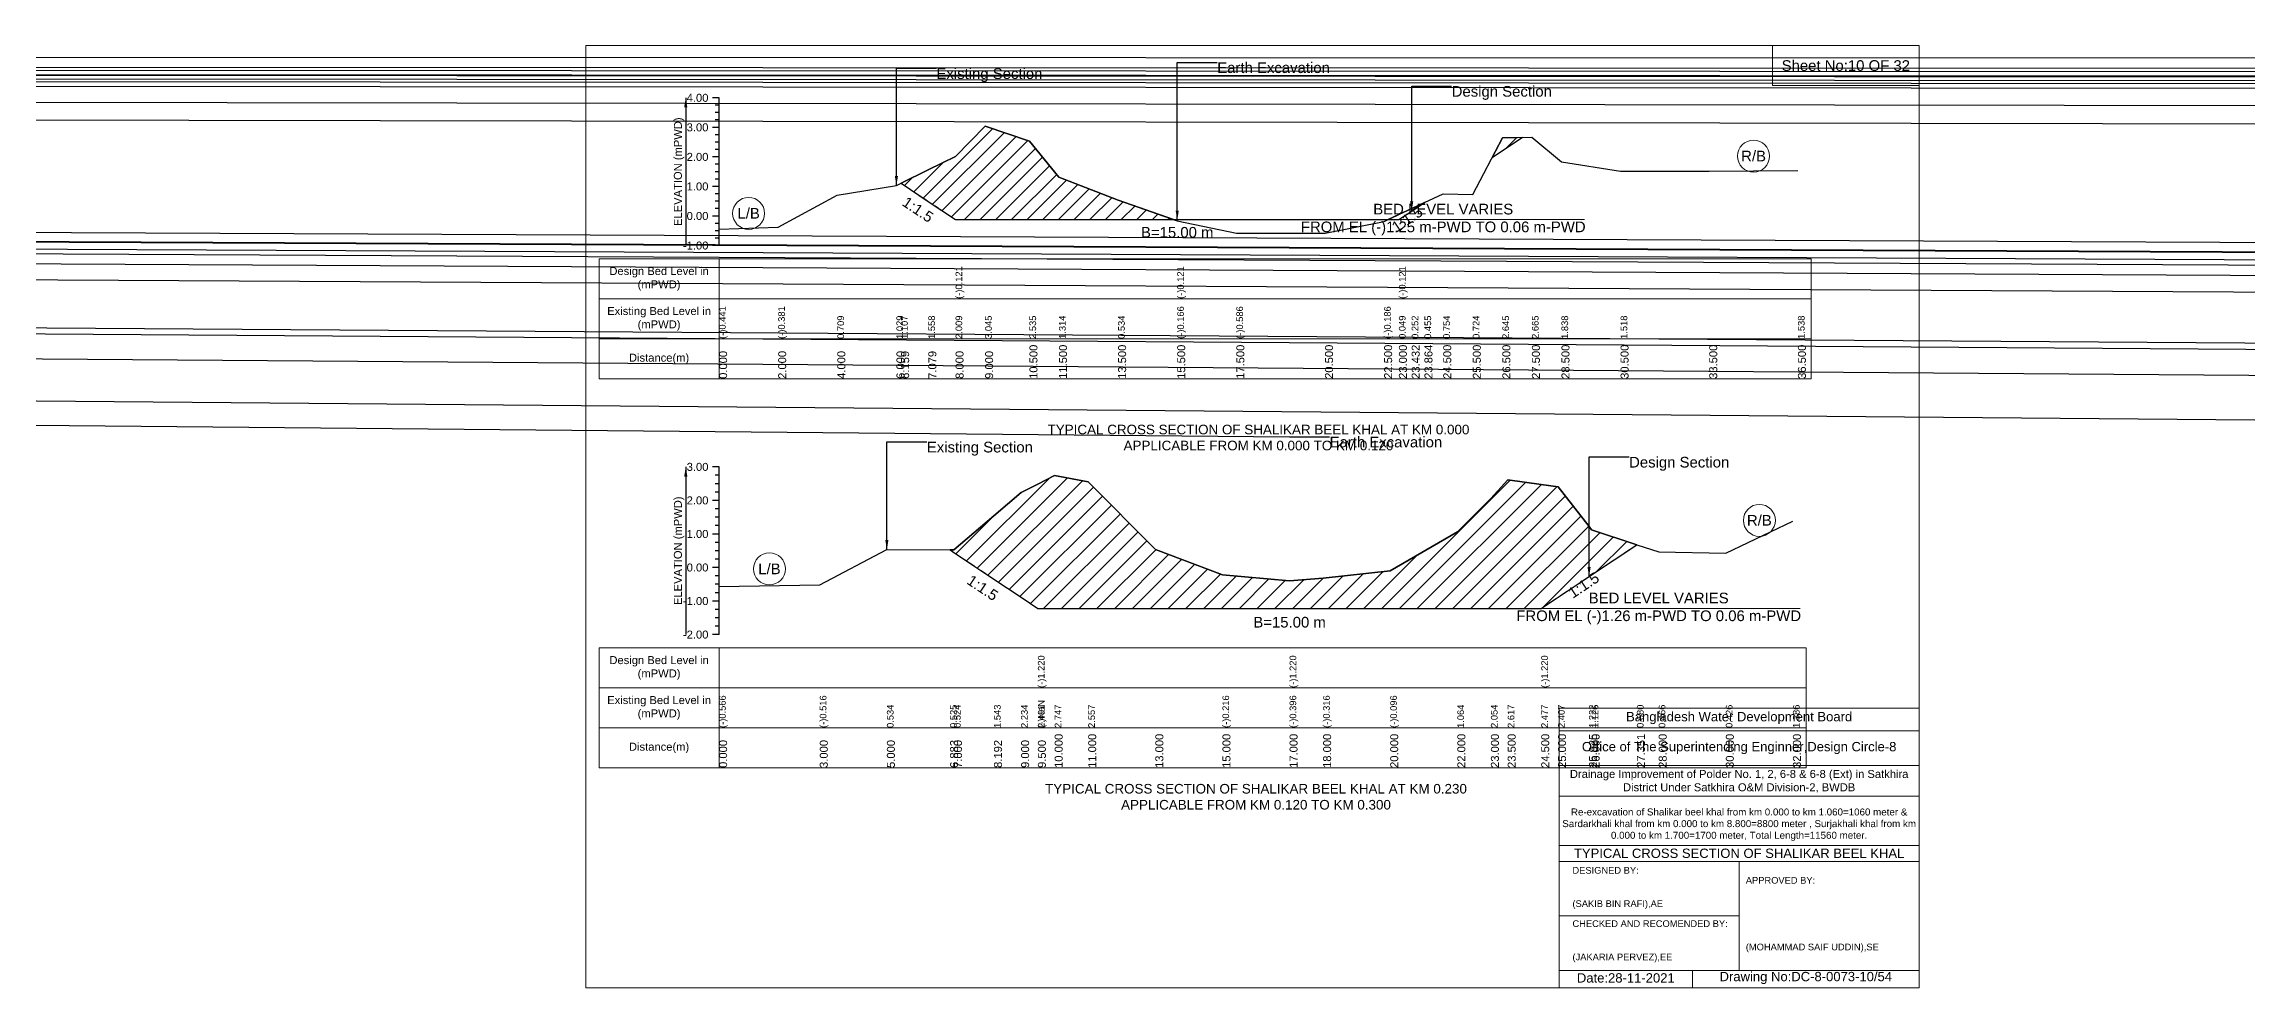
# Model space of a CAD drawing. Header units: inches. Extents: x 0 to 416000, y -4242 to 7.
# Drawn here: x 187562 to 197475, y -4242 to 7 of the extents above; entities that cross this region are included whole.
import ezdxf

# ---------------------------------------------------------------- set-up
doc = ezdxf.new("R2010")
doc.units = ezdxf.units.IN
doc.header["$LTSCALE"] = 7
doc.header["$MEASUREMENT"] = 0
doc.linetypes.add('DASHED', pattern=[0.75, 0.5, -0.25])
for name, color, linetype, lineweight in [('Cross section Data Border', 7, 'Continuous', 9), ('Cross Section Labels', 7, 'Continuous', 9), ('Design_Bed_Level for Xsection', 7, 'DASHED', 25), ('Existing_Bed_Level for Xsection', 7, 'Continuous', 25), ('Long Section Labels', 7, 'Continuous', 9)]:
    doc.layers.add(name, color=color, linetype=linetype, lineweight=lineweight)
doc.styles.get("Standard").update_dxf_attribs({"font": 'arial.ttf'})
doc.dimstyles.get("Standard").update_dxf_attribs({"dimtxt": 0.18, "dimasz": 0.18, "dimexe": 0.18, "dimexo": 0.0625, "dimgap": 0.09, "dimtad": 0, "dimtih": 1, "dimtoh": 1, "dimdec": 4, "dimzin": 0, "dimdsep": 46, "dimtxsty": 'Standard', "dimcen": 0.09, "dimadec": 0, "dimazin": 0, "dimtfac": 1, "dimtdec": 4, "dimtofl": 0, "dimtmove": 0, "dimatfit": 3, "dimfxl": 1, "dimtolj": 1, "dimtzin": 0, "dimarcsym": 0})

msp = doc.modelspace()

# ---------------------------------------------------------------- hatches: boundary and pattern name
at = {"layer": 'Existing_Bed_Level for Xsection'}
h = msp.add_hatch(dxfattribs=at)
h.set_pattern_fill('ANSI31', color=256, scale=399, style=0)
h.paths.add_polyline_path([(191419.1, -619.9), (191541.5, -701.5), (191664, -783.2), (191797, -783.2), (191996.5, -783.2), (192129.5, -783.2), (192395.5, -783.2), (192644.4, -783.2), (192395.5, -696), (192129.5, -592.3), (191996.5, -429.9), (191797, -362.1), (191664, -499.9), (191541.5, -559.9)])
h = msp.add_hatch(dxfattribs=at)
h.set_pattern_fill('ANSI31', color=256, scale=399, style=0)
h.paths.add_polyline_path([(194078.6, -503.4), (194124.5, -472.8), (194213.5, -413.5), (194124.5, -415.3)])
h = msp.add_hatch(dxfattribs=at)
h.set_pattern_fill('ANSI31', color=256, scale=399, style=0)
h.paths.add_polyline_path([(193610.9, -783.2), (193659, -783.2), (193716.5, -744.8), (193774, -706.5), (193716.5, -733.5), (193659, -760.5)])
h = msp.add_hatch(dxfattribs=at)
h.set_pattern_fill('ANSI31', color=256, scale=453, style=0)
h.paths.add_polyline_path([(191639.4, -2270.3), (191657, -2282.1), (191836.9, -2402), (191959, -2483.4), (192034.5, -2533.8), (192110, -2533.8), (192261, -2533.8), (192563, -2533.8), (192865, -2533.8), (193167, -2533.8), (193318, -2533.8), (193620, -2533.8), (193922, -2533.8), (194073, -2533.8), (194148.5, -2533.8), (194299.5, -2533.8), (194375, -2483.4), (194514.7, -2390.3), (194526, -2382.8), (194729.9, -2246.8), (194526, -2179.5), (194514.7, -2165), (194375, -1986.1), (194299.5, -1975.5), (194148.5, -1954.4), (194073, -2039.4), (193922, -2188.9), (193620, -2364), (193318, -2397.2), (193167, -2409.3), (192865, -2382.2), (192563, -2268.9), (192261, -1963.4), (192110, -1934.7), (192034.5, -1973.5), (191959, -2012.2), (191836.9, -2116.6), (191657, -2270.4)])

# ---------------------------------------------------------------- linework, layer by layer
at = {"layer": 'Cross section Data Border'}
for points in [[(190000, 0), (196000, 0), (196000, -4242), (190000, -4242)], [(195340, 0), (196000, 0), (196000, -180), (195340, -180)], [(190060, -960.1), (195514.5, -960.1), (195514.5, -1500.1), (190060, -1500.1)], [(190060, -2711.5), (195492, -2711.5), (195492, -3251.5), (190060, -3251.5)]]:
    msp.add_lwpolyline(points, close=True, dxfattribs=at)
for points in [[(190600, -960.1), (190600, -1500.1)], [(190060, -1140.1), (195514.5, -1140.1)], [(190060, -1320.1), (195514.5, -1320.1)], [(190600, -2711.5), (190600, -3251.5)], [(190060, -2891.5), (195492, -2891.5)], [(190060, -3071.5), (195492, -3071.5)], [(194380, -4242), (194380, -2982), (196000, -2982)], [(194380, -3084), (196000, -3084)], [(194380, -3240), (196000, -3240)], [(194380, -3378), (196000, -3378)], [(194380, -3600), (196000, -3600)], [(194380, -3672), (196000, -3672)], [(195190, -3672), (195190, -4164)], [(194380, -3918), (195190, -3918)], [(194380, -4164), (196000, -4164)], [(194980, -4164), (194980, -4242)]]:
    msp.add_lwpolyline(points, dxfattribs=at)
at = {"layer": 'Cross Section Labels'}
for points in [[(193222.2, -783.2), (194494.8, -783.2)], [(194191.7, -2533.8), (195464.3, -2533.8)]]:
    msp.add_lwpolyline(points, dxfattribs=at)
for centre in [(195255, -497.3), (190733, -755.2), (195281, -2137.2), (190826.5, -2355.7)]:
    msp.add_circle(centre, 72, dxfattribs=at)
at = {"layer": 'Design_Bed_Level for Xsection'}
for points in [[(191419.1, -619.9), (191541.5, -701.5), (191664, -783.2), (192661.5, -783.2), (193659, -783.2), (193716.5, -744.8), (193774, -706.5)], [(191639.4, -2270.3), (191836.9, -2402), (192034.5, -2533.8), (193167, -2533.8), (194299.5, -2533.8), (194514.7, -2390.3), (194729.9, -2246.8)]]:
    msp.add_lwpolyline(points, dxfattribs=at)
at = {"layer": 'Existing_Bed_Level for Xsection'}
for points in [[(190600, -235.1), (190570, -235.1)], [(190600, -268.3), (190582, -268.3)], [(190600, -900.1), (190600, -767.1), (190600, -634.1), (190600, -501.1), (190600, -368.1), (190600, -235.1)], [(190600, -368.1), (190570, -368.1)], [(190600, -301.6), (190582, -301.6)], [(190600, -334.8), (190582, -334.8)], [(190600, -825.7), (190866, -817.7), (191132, -672.8), (191398, -630.2), (191419.1, -619.9), (191541.5, -559.9), (191664, -499.9), (191664, -499.9), (191797, -362.1), (191996.5, -429.9), (192129.5, -592.3), (192395.5, -696), (192661.5, -789.1), (192661.5, -789.1), (192927.5, -845), (193326.5, -845), (193592.5, -791.8), (193659, -760.5), (193659, -760.5), (193716.5, -733.5), (193774, -706.5), (193858.5, -666.8), (193991.5, -670.8), (194124.5, -415.3), (194257.5, -412.6), (194390.5, -522.6), (194656.5, -565.2), (195055.5, -565.2), (195454.5, -562.5)], [(190600, -401.3), (190582, -401.3)], [(190600, -434.6), (190582, -434.6)], [(190600, -467.8), (190582, -467.8)], [(190600, -501.1), (190570, -501.1)], [(190600, -534.3), (190582, -534.3)], [(190600, -567.6), (190582, -567.6)], [(190600, -634.1), (190570, -634.1)], [(190600, -600.8), (190582, -600.8)], [(190600, -667.3), (190582, -667.3)], [(190600, -767.1), (190570, -767.1)], [(190600, -700.6), (190582, -700.6)], [(190600, -733.8), (190582, -733.8)], [(190600, -800.3), (190582, -800.3)], [(190600, -833.6), (190582, -833.6)], [(190600, -866.8), (190582, -866.8)], [(190600, -900.1), (190570, -900.1)], [(190600, -1896.5), (190570, -1896.5)], [(190600, -1934.3), (190582, -1934.3)], [(190600, -1972), (190582, -1972)], [(190600, -2651.5), (190600, -2500.5), (190600, -2349.5), (190600, -2198.5), (190600, -2047.5), (190600, -1896.5)], [(190600, -2435), (191053, -2427.4), (191355, -2268.9), (191639.4, -2270.3), (191657, -2270.4), (191836.9, -2116.6), (191959, -2012.2), (192034.5, -1973.5), (192034.5, -1973.5), (192110, -1934.7), (192261, -1963.4), (192563, -2268.9), (192865, -2382.2), (193167, -2409.3), (193167, -2409.3), (193318, -2397.2), (193620, -2364), (193922, -2188.9), (194073, -2039.4), (194148.5, -1954.4), (194299.5, -1975.5), (194299.5, -1975.5), (194375, -1986.1), (194514.7, -2165), (194526, -2179.5), (194729.9, -2246.8), (194828, -2279.2), (195130, -2285.2), (195432, -2140.2)], [(190600, -2047.5), (190570, -2047.5)], [(190600, -2009.8), (190582, -2009.8)], [(190600, -2085.3), (190582, -2085.3)], [(190600, -2123), (190582, -2123)], [(190600, -2160.8), (190582, -2160.8)], [(190600, -2198.5), (190570, -2198.5)], [(190600, -2236.3), (190582, -2236.3)], [(190600, -2274), (190582, -2274)], [(190600, -2349.5), (190570, -2349.5)], [(190600, -2311.8), (190582, -2311.8)], [(190600, -2387.3), (190582, -2387.3)], [(190600, -2425), (190582, -2425)], [(190600, -2462.8), (190582, -2462.8)], [(190600, -2500.5), (190570, -2500.5)], [(190600, -2538.3), (190582, -2538.3)], [(190600, -2576), (190582, -2576)], [(190600, -2651.5), (190570, -2651.5)], [(190600, -2613.8), (190582, -2613.8)]]:
    msp.add_lwpolyline(points, dxfattribs=at)
for points in [[(191419.1, -619.9), (191541.5, -701.5), (191664, -783.2), (191664, -783.2), (191797, -783.2), (191996.5, -783.2), (192129.5, -783.2), (192395.5, -783.2), (192644.4, -783.2), (192395.5, -696), (192129.5, -592.3), (191996.5, -429.9), (191797, -362.1), (191664, -499.9), (191664, -499.9), (191541.5, -559.9)], [(194078.6, -503.4), (194124.5, -472.8), (194213.5, -413.5), (194124.5, -415.3)], [(193610.9, -783.2), (193659, -783.2), (193659, -783.2), (193716.5, -744.8), (193774, -706.5), (193774, -706.5), (193774, -706.5), (193716.5, -733.5), (193659, -760.5), (193659, -760.5)], [(191639.4, -2270.3), (191639.4, -2270.3), (191657, -2282.1), (191836.9, -2402), (191959, -2483.4), (192034.5, -2533.8), (192034.5, -2533.8), (192110, -2533.8), (192261, -2533.8), (192563, -2533.8), (192865, -2533.8), (193167, -2533.8), (193167, -2533.8), (193318, -2533.8), (193620, -2533.8), (193922, -2533.8), (194073, -2533.8), (194148.5, -2533.8), (194299.5, -2533.8), (194299.5, -2533.8), (194375, -2483.4), (194514.7, -2390.3), (194526, -2382.8), (194729.9, -2246.8), (194729.9, -2246.8), (194729.9, -2246.8), (194526, -2179.5), (194514.7, -2165), (194375, -1986.1), (194299.5, -1975.5), (194299.5, -1975.5), (194148.5, -1954.4), (194073, -2039.4), (193922, -2188.9), (193620, -2364), (193318, -2397.2), (193167, -2409.3), (193167, -2409.3), (192865, -2382.2), (192563, -2268.9), (192261, -1963.4), (192110, -1934.7), (192034.5, -1973.5), (192034.5, -1973.5), (191959, -2012.2), (191836.9, -2116.6), (191657, -2270.4), (191639.4, -2270.3)]]:
    msp.add_lwpolyline(points, close=True, dxfattribs=at)

# ---------------------------------------------------------------- texts
at = {"layer": 'Cross section Data Border', "attachment_point": 5}
for s, insert, char_height in [('Sheet No:10 OF 32', (195670, -90), 48), ('Bangladesh Water Development Board', (195190, -3027), 42), ('Office of The Superintending Enginner,Design Circle-8', (195190, -3162), 42)]:
    msp.add_mtext(s, dxfattribs=dict(at, insert=insert, char_height=char_height))
at = {"layer": 'Cross section Data Border'}
for s, insert, char_height, width, attachment_point in [('Design Bed Level in (mPWD)', (190330, -1050.1), 36, 480, 5), ('Existing Bed Level in (mPWD)', (190330, -1230.1), 36, 480, 5), ('Distance(m)', (190330, -1410.1), 36, 480, 5), ('Design Bed Level in (mPWD)', (190330, -2801.5), 36, 480, 5), ('Existing Bed Level in (mPWD)', (190330, -2981.5), 36, 480, 5), ('Distance(m)', (190330, -3161.5), 36, 480, 5), ('Drainage Improvement of Polder No. 1, 2, 6-8 & 6-8 (Ext) in Satkhira District Under Satkhira O&M Division-2, BWDB', (195190, -3312), 36, 1680, 5), ('Re-excavation of Shalikar beel khal from km 0.000 to km 1.060=1060 meter & Sardarkhali khal from km 0.000 to km 8.800=8800 meter , Surjakhali khal from km 0.000 to km 1.700=1700 meter, Total Length=11560 meter.', (195190, -3507), 31.4683, 1620, 5), ('TYPICAL CROSS SECTION OF SHALIKAR BEEL KHAL', (195190, -3636), 42, 1680, 5), ('DESIGNED BY:^J^J^J(SAKIB BIN RAFI),AE', (194440, -3792), 30, 840, 4), ('APPROVED BY:^J^J^J^J^J^J(MOHAMMAD SAIF UDDIN),SE', (195220, -3912), 30, 840, 4), ('CHECKED AND RECOMENDED BY:^J^J^J(JAKARIA PERVEZ),EE', (194440, -4032), 30, 840, 4), ('Date:28-11-2021', (194680, -4197), 42, 840, 5), ('Drawing No:DC-8-0073-10/54', (195490, -4197), 42, 1320, 5)]:
    msp.add_mtext(s, dxfattribs=dict(at, insert=insert, char_height=char_height, width=width, attachment_point=attachment_point))
at = {"layer": 'Cross Section Labels'}
for s, insert, char_height, attachment_point in [('Earth Excavation', (192841.5, -75.5), 48, 1), ('Existing Section', (191578, -102.1), 48, 1), ('Design Section', (193896.5, -181.9), 48, 1), ('R/B', (195255, -497.3), 48, 5), ('L/B', (190733, -755.2), 48, 5), ('BED LEVEL VARIES ^JFROM EL (-)1.25 m-PWD TO 0.06 m-PWD', (193858.5, -783.2), 48, 5), ('B=15.00 m', (192661.5, -816.4), 48, 2), ('Existing Section', (191535, -1783.3), 48, 1), ('TYPICAL CROSS SECTION OF SHALIKAR BEEL KHAL AT KM 0.000^JAPPLICABLE FROM KM 0.000 TO KM 0.120', (193027.2, -1764.5), 43.2, 5), ('Earth Excavation', (193347, -1760.6), 48, 1), ('Design Section', (194694.7, -1851.2), 48, 1), ('R/B', (195281, -2137.2), 48, 5), ('L/B', (190826.5, -2355.7), 48, 5), ('BED LEVEL VARIES ^JFROM EL (-)1.26 m-PWD TO 0.06 m-PWD', (194828, -2533.8), 48, 5), ('B=15.00 m', (193167, -2571.5), 48, 2), ('TYPICAL CROSS SECTION OF SHALIKAR BEEL KHAL AT KM 0.230^JAPPLICABLE FROM KM 0.120 TO KM 0.300', (193016, -3381.5), 43.2, 5)]:
    msp.add_mtext(s, dxfattribs=dict(at, insert=insert, char_height=char_height, attachment_point=attachment_point))
at = {"layer": 'Cross Section Labels', "char_height": 48, "attachment_point": 2}
for insert, rotation in [((191508.3, -718.1), 326.30993), ((193683.2, -761.5), 33.69007), ((194477, -2409.2), 33.69007), ((191799.2, -2420.9), 326.30993)]:
    msp.add_mtext('1:1.5', dxfattribs=dict(at, insert=insert, rotation=rotation))
at = {"layer": 'Existing_Bed_Level for Xsection', "char_height": 36, "attachment_point": 6}
for s, insert in [('4.00', (190552, -235.1)), ('3.00', (190552, -368.1)), ('2.00', (190552, -501.1)), ('1.00', (190552, -634.1)), ('0.00', (190552, -767.1)), ('-1.00', (190552, -900.1)), ('3.00', (190552, -1896.5)), ('2.00', (190552, -2047.5)), ('1.00', (190552, -2198.5)), ('0.00', (190552, -2349.5)), ('-1.00', (190552, -2500.5)), ('-2.00', (190552, -2651.5))]:
    msp.add_mtext(s, dxfattribs=dict(at, insert=insert))
at = {"layer": 'Existing_Bed_Level for Xsection', "char_height": 36, "attachment_point": 5, "rotation": 90}
for insert in [(190420, -567.6), (190420, -2274)]:
    msp.add_mtext('ELEVATION (mPWD)', dxfattribs=dict(at, insert=insert))
at = {"layer": 'Long Section Labels', "attachment_point": 1, "rotation": 90}
for s, insert, char_height in [('(-)0.121', (191664, -1140.1), 30), ('(-)0.121', (192661.5, -1140.1), 30), ('(-)0.121', (193659, -1140.1), 30), ('(-)0.441', (190600, -1320.1), 30), ('(-)0.381', (190866, -1320.1), 30), ('(-)0.166', (192661.5, -1320.1), 30), ('(-)0.166', (192661.5, -1320.1), 30), ('(-)0.166', (192661.5, -1320.1), 30), ('(-)0.586', (192927.5, -1320.1), 30), ('(-)0.586', (192927.5, -1320.1), 30), ('(-)0.186', (193592.5, -1320.1), 30), ('0.709', (191132, -1320.1), 30), ('1.029', (191398, -1320.1), 30), ('1.107', (191419.1, -1320.1), 30), ('1.558', (191541.5, -1320.1), 30), ('2.009', (191664, -1320.1), 30), ('2.009', (191664, -1320.1), 30), ('2.009', (191664, -1320.1), 30), ('3.045', (191797, -1320.1), 30), ('2.535', (191996.5, -1320.1), 30), ('1.314', (192129.5, -1320.1), 30), ('0.534', (192395.5, -1320.1), 30), ('0.049', (193659, -1320.1), 30), ('0.049', (193659, -1320.1), 30), ('0.049', (193659, -1320.1), 30), ('0.252', (193716.5, -1320.1), 30), ('0.455', (193774, -1320.1), 30), ('0.754', (193858.5, -1320.1), 30), ('0.724', (193991.5, -1320.1), 30), ('2.645', (194124.5, -1320.1), 30), ('2.665', (194257.5, -1320.1), 30), ('1.838', (194390.5, -1320.1), 30), ('1.518', (194656.5, -1320.1), 30), ('1.518', (194656.5, -1320.1), 30), ('1.538', (195454.5, -1320.1), 30), ('0.000', (190600, -1500.1), 36), ('2.000', (190866, -1500.1), 36), ('4.000', (191132, -1500.1), 36), ('6.000', (191398, -1500.1), 36), ('6.159', (191419.1, -1500.1), 36), ('7.079', (191541.5, -1500.1), 36), ('8.000', (191664, -1500.1), 36), ('8.000', (191664, -1500.1), 36), ('8.000', (191664, -1500.1), 36), ('9.000', (191797, -1500.1), 36), ('10.500', (191996.5, -1500.1), 36), ('11.500', (192129.5, -1500.1), 36), ('13.500', (192395.5, -1500.1), 36), ('15.500', (192661.5, -1500.1), 36), ('15.500', (192661.5, -1500.1), 36), ('15.500', (192661.5, -1500.1), 36), ('17.500', (192927.5, -1500.1), 36), ('20.500', (193326.5, -1500.1), 36), ('22.500', (193592.5, -1500.1), 36), ('23.000', (193659, -1500.1), 36), ('23.000', (193659, -1500.1), 36), ('23.000', (193659, -1500.1), 36), ('23.432', (193716.5, -1500.1), 36), ('23.864', (193774, -1500.1), 36), ('24.500', (193858.5, -1500.1), 36), ('25.500', (193991.5, -1500.1), 36), ('26.500', (194124.5, -1500.1), 36), ('27.500', (194257.5, -1500.1), 36), ('28.500', (194390.5, -1500.1), 36), ('30.500', (194656.5, -1500.1), 36), ('33.500', (195055.5, -1500.1), 36), ('36.500', (195454.5, -1500.1), 36), ('(-)1.220', (192034.5, -2891.5), 30), ('(-)1.220', (193167, -2891.5), 30), ('(-)1.220', (194299.5, -2891.5), 30), ('(-)0.566', (190600, -3071.5), 30), ('(-)0.516', (191053, -3071.5), 30), ('0.534', (191355, -3071.5), 30), ('0.534', (191355, -3071.5), 30), ('0.525', (191639.4, -3071.5), 30), ('0.524', (191657, -3071.5), 30), ('1.543', (191836.9, -3071.5), 30), ('2.234', (191959, -3071.5), 30), ('(-)NaN', (192034.5, -3071.5), 30), ('(-)NaN', (192034.5, -3071.5), 30), ('(-)NaN', (192034.5, -3071.5), 30), ('2.491', (192034.5, -3071.5), 30), ('2.491', (192034.5, -3071.5), 30), ('2.747', (192110, -3071.5), 30), ('2.557', (192261, -3071.5), 30), ('(-)0.216', (192865, -3071.5), 30), ('(-)0.396', (193167, -3071.5), 30), ('(-)0.396', (193167, -3071.5), 30), ('(-)0.316', (193318, -3071.5), 30), ('(-)0.096', (193620, -3071.5), 30), ('1.064', (193922, -3071.5), 30), ('2.054', (194073, -3071.5), 30), ('2.617', (194148.5, -3071.5), 30), ('2.477', (194299.5, -3071.5), 30), ('2.477', (194299.5, -3071.5), 30), ('2.407', (194375, -3071.5), 30), ('1.222', (194514.7, -3071.5), 30), ('1.126', (194526, -3071.5), 30), ('0.680', (194729.9, -3071.5), 30), ('0.466', (194828, -3071.5), 30), ('0.426', (195130, -3071.5), 30), ('1.386', (195432, -3071.5), 30), ('0.000', (190600, -3251.5), 36), ('3.000', (191053, -3251.5), 36), ('5.000', (191355, -3251.5), 36), ('6.883', (191639.4, -3251.5), 36), ('7.000', (191657, -3251.5), 36), ('8.192', (191836.9, -3251.5), 36), ('9.000', (191959, -3251.5), 36), ('9.500', (192034.5, -3251.5), 36), ('9.500', (192034.5, -3251.5), 36), ('9.500', (192034.5, -3251.5), 36), ('10.000', (192110, -3251.5), 36), ('11.000', (192261, -3251.5), 36), ('13.000', (192563, -3251.5), 36), ('15.000', (192865, -3251.5), 36), ('17.000', (193167, -3251.5), 36), ('17.000', (193167, -3251.5), 36), ('17.000', (193167, -3251.5), 36), ('18.000', (193318, -3251.5), 36), ('20.000', (193620, -3251.5), 36), ('22.000', (193922, -3251.5), 36), ('23.000', (194073, -3251.5), 36), ('23.500', (194148.5, -3251.5), 36), ('24.500', (194299.5, -3251.5), 36), ('24.500', (194299.5, -3251.5), 36), ('24.500', (194299.5, -3251.5), 36), ('25.000', (194375, -3251.5), 36), ('25.925', (194514.7, -3251.5), 36), ('26.000', (194526, -3251.5), 36), ('27.351', (194729.9, -3251.5), 36), ('28.000', (194828, -3251.5), 36), ('30.000', (195130, -3251.5), 36), ('32.000', (195432, -3251.5), 36)]:
    msp.add_mtext(s, dxfattribs=dict(at, insert=insert, char_height=char_height))

# ---------------------------------------------------------------- leaders
at = {"layer": 'Cross Section Labels', "annotation_type": 0, "has_hookline": 1, "hookline_direction": 0}
for points, text_width in [([(0, 0), (223015, -154.2), (223194.9, -154.2)], 497), ([(0, 0), (252652, -245.4), (252831.9, -245.4)], 497), ([(0, 0), (262182, -225.9), (262361.9, -225.9)], 497), ([(0, 0), (313700, -185.7), (313879.9, -185.7)], 497), ([(0, 0), (332446, -171.3), (332625.9, -171.3)], 497), ([(0, 0), (342778, -95.2), (342957.9, -95.2)], 497), ([(0, 0), (383141, -273.2), (383320.9, -273.2)], 497), ([(0, 0), (392544, -311.8), (392723.9, -311.8)], 497), ([(0, 0), (402652, -286.9), (402831.9, -286.9)], 497), ([(0, 0), (202878.5, -361.4), (203058.4, -361.4)], 497), ([(0, 0), (212708, -289.6), (212887.9, -289.6)], 497), ([(0, 0), (292730, -1643.9), (292909.9, -1643.9)], 497), ([(0, 0), (302388, -1582.6), (302567.9, -1582.6)], 497), ([(0, 0), (322958, -1614.4), (323137.9, -1614.4)], 497), ([(0, 0), (332565, -1623.5), (332744.9, -1623.5)], 497), ([(0, 0), (342899, -1610.9), (343078.9, -1610.9)], 497), ([(0, 0), (372584, -1670.8), (372763.9, -1670.8)], 497), ([(0, 0), (382536, -1802.2), (382715.9, -1802.2)], 497), ([(0, 0), (232555, -1747.4), (232734.9, -1747.4)], 497), ([(0, 0), (242747, -1679.5), (242926.9, -1679.5)], 497), ([(0, 0), (252778, -1712.3), (252957.9, -1712.3)], 497), ([(0, 0), (193167, -1760.6), (193346.9, -1760.6)], 497), ([(0, 0), (212832, -1815), (213011.9, -1815)], 497), ([(192661.5, -786.1), (192661.5, -75.5), (192841.4, -75.5)], 497), ([(191398, -630.2), (191398, -102.1), (191577.9, -102.1)], 467.2), ([(193716.5, -744.8), (193716.5, -181.9), (193896.4, -181.9)], 441.2), ([(191355, -2268.9), (191355, -1783.3), (191534.9, -1783.3)], 467.2), ([(194514.7, -2390.3), (194514.7, -1851.2), (194694.6, -1851.2)], 441.2)]:
    msp.add_leader(points, dimstyle='Standard', override={"dimasz": 43.2}, dxfattribs=dict(at, text_width=text_width))
at = {"layer": 'Existing_Bed_Level for Xsection'}
for points in [[(190450, -235.1), (190450, -900.1)], [(190450, -1896.5), (190450, -2651.5)]]:
    msp.add_leader(points, dimstyle='Standard', override={"dimasz": 43.2}, dxfattribs=at)

doc.saveas('drawing.dxf')
